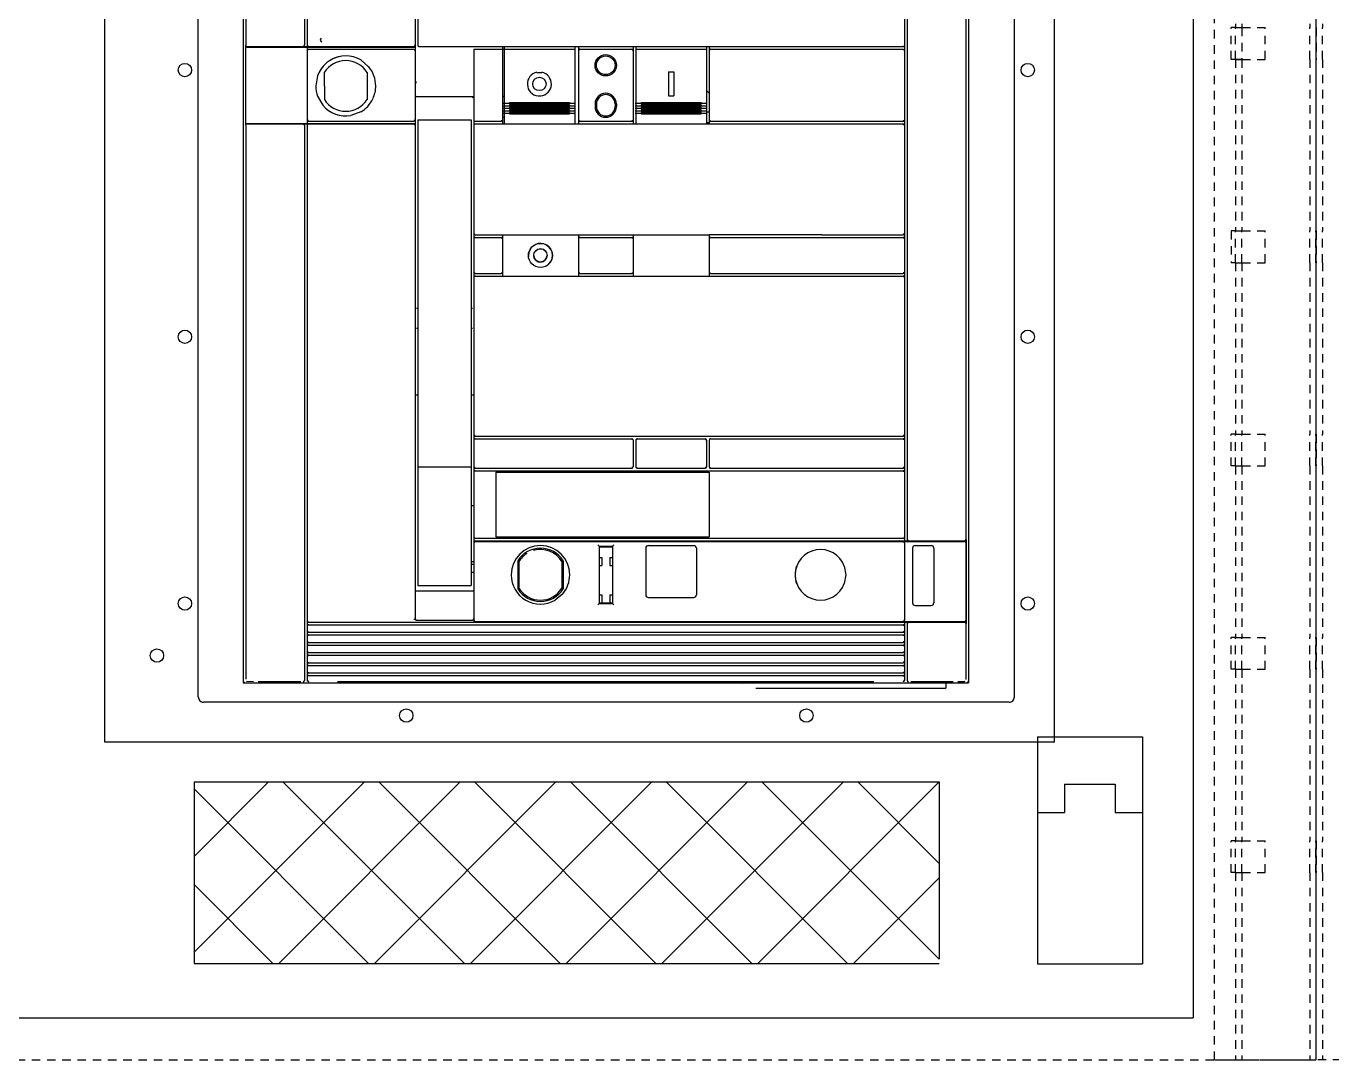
# Model space of a CAD drawing. Header units: inches. Extents: x 6 to 369, y -225 to 2.
# Drawn here: x 186.74 to 206.02, y -102 to -86.74 of the extents above; entities that cross this region are included whole.
import ezdxf

# ---------------------------------------------------------------- set-up
doc = ezdxf.new("R2010")
doc.units = ezdxf.units.IN
doc.header["$MEASUREMENT"] = 0
for name, pattern in [('DOT2', [0.125, 0, -0.125]), ('HIDDEN2', [0.1875, 0.125, -0.0625]), ('PHANTOM2', [1.25, 0.625, -0.125, 0.125, -0.125, 0.125, -0.125])]:
    doc.linetypes.add(name, pattern=pattern)
for name, color, linetype in [('Cabinet', 253, 'HIDDEN2'), ('CB_E1-E2-3P', 10, 'Continuous'), ('CB_E3_W_HR_3P', 10, 'Continuous'), ('CB_E3_W_HR_3P_DOOR_CUTOUT_FLUSH&EXTENDED_NO-FLANGE', 255, 'Continuous'), ('CB_E3_W_HR_3P_DOOR_CUTOUT_FLUSH_FLANGED', 2, 'Continuous'), ('D', 3, 'Continuous')]:
    doc.layers.add(name, color=color, linetype=linetype)

# ---------------------------------------------------------------- blocks, each defined once
blk = doc.blocks.new('A$C065B1C50')
at = {"layer": 'CB_E3_W_HR_3P'}
for centre in [(3.465, 15.512), (7.402, 15.512), (11.339, 15.512), (0.768, 14.626), (1.181, 13.858), (13.622, 13.858), (1.181, 9.921), (13.622, 9.921), (1.181, 5.984), (13.622, 5.984), (1.181, 2.047), (13.622, 2.047), (0.768, 1.28), (4.449, 0.394), (10.354, 0.394)]:
    blk.add_circle(centre, 0.0984, dxfattribs=at)
at = {"layer": 'CB_E3_W_HR_3P_DOOR_CUTOUT_FLUSH&EXTENDED_NO-FLANGE'}
for p, q in [((1.378, 0.669), (1.378, 15.236)), ((13.346, 15.315), (1.457, 15.315)), ((13.425, 0.669), (13.425, 15.236)), ((13.346, 0.591), (1.457, 0.591))]:
    blk.add_line(p, q, dxfattribs=at)
for centre, start, end in [((1.457, 15.236), 89.9998, 180.0002), ((13.346, 15.236), 0, 90), ((1.457, 0.669), 179.9998, 270.0002), ((13.346, 0.669), 269.9998, 0.0002)]:
    blk.add_arc(centre, 0.0787, start, end, dxfattribs=at)
at = {"layer": 'CB_E3_W_HR_3P_DOOR_CUTOUT_FLUSH_FLANGED'}
for p, q in [((0, 0), (0, 15.906)), ((14.016, 15.906), (0, 15.906)), ((14.016, 0), (14.016, 15.906)), ((14.016, 0), (0, 0))]:
    blk.add_line(p, q, dxfattribs=at)
blk = doc.blocks.new('A$C7897306D')
at = {"layer": 'Cabinet', "linetype": 'DOT2'}
blk.add_blockref('A$C065B1C50', (0, 0), dxfattribs=at)
blk = doc.blocks.new('A$C5A7909A9')
at = {"layer": 'Cabinet', "linetype": 'HIDDEN2'}
for p, q in [((0, 0), (0, 90)), ((0.094, 17.765), (0.094, 15.234)), ((0, 15.234), (0, 14.765)), ((0.094, 14.765), (0.094, 15.234)), ((0.094, 14.765), (0.094, 12.234)), ((0, 12.234), (0, 11.765)), ((0.094, 11.765), (0.094, 12.234)), ((0.094, 11.765), (0.094, 9.234)), ((0, 9.234), (0, 8.765)), ((0.094, 8.765), (0.094, 9.234)), ((0.094, 8.765), (0.094, 6.234)), ((0, 6.234), (0, 5.765)), ((0.094, 5.765), (0.094, 6.234)), ((0.094, 5.765), (0.094, 3.234)), ((0, 3.234), (0, 2.765)), ((0.094, 2.765), (0.094, 3.234)), ((0.094, 2.765), (0.094, 0)), ((1.5, 0), (0, 0)), ((0, 0), (0, 0))]:
    blk.add_line(p, q, dxfattribs=at)
blk = doc.blocks.new('A$C11D33752')
at = {"layer": 'Cabinet', "linetype": 'HIDDEN2'}
for p, q in [((57.882, 0), (57.882, 90)), ((59.382, 90), (59.382, 0)), ((58.195, 17.765), (58.195, 15.234)), ((58.289, 17.765), (58.289, 15.234)), ((59.289, 17.765), (59.289, 15.234)), ((58.132, 14.765), (58.132, 15.234)), ((58.195, 15.234), (58.132, 15.234)), ((58.195, 15.234), (58.289, 15.234)), ((58.195, 14.765), (58.195, 15.234)), ((58.195, 15.234), (58.289, 15.234)), ((58.289, 15.234), (58.632, 15.234)), ((58.289, 15.234), (58.289, 14.765)), ((58.632, 14.765), (58.632, 15.234)), ((59.289, 14.765), (59.289, 15.234)), ((59.382, 15.234), (59.382, 14.765)), ((58.195, 14.765), (58.132, 14.765)), ((58.195, 14.765), (58.289, 14.765)), ((58.289, 14.765), (58.195, 14.765)), ((58.195, 14.765), (58.195, 12.234)), ((58.289, 14.765), (58.632, 14.765)), ((58.289, 14.765), (58.289, 12.234)), ((59.289, 14.765), (59.289, 12.234)), ((58.132, 12.234), (58.132, 11.765)), ((58.195, 12.234), (58.132, 12.234)), ((58.195, 12.234), (58.289, 12.234)), ((58.195, 11.765), (58.195, 12.234)), ((58.289, 12.234), (58.632, 12.234)), ((58.289, 11.765), (58.289, 12.234)), ((58.632, 11.765), (58.632, 12.234)), ((59.289, 11.765), (59.289, 12.234)), ((59.382, 11.765), (59.382, 12.234)), ((58.195, 11.765), (58.132, 11.765)), ((58.195, 11.765), (58.289, 11.765)), ((58.195, 11.765), (58.195, 9.234)), ((58.289, 11.765), (58.632, 11.765)), ((58.289, 11.765), (58.289, 9.234)), ((59.289, 11.765), (59.289, 9.234)), ((58.132, 8.765), (58.132, 9.234)), ((58.195, 9.234), (58.132, 9.234)), ((58.195, 9.234), (58.289, 9.234)), ((58.195, 8.765), (58.195, 9.234)), ((58.289, 9.234), (58.632, 9.234)), ((58.289, 8.765), (58.289, 9.234)), ((58.632, 8.765), (58.632, 9.234)), ((59.289, 8.765), (59.289, 9.234)), ((59.382, 8.765), (59.382, 9.234)), ((58.195, 8.765), (58.132, 8.765)), ((58.195, 8.765), (58.289, 8.765)), ((58.195, 8.765), (58.195, 6.234)), ((58.289, 8.765), (58.632, 8.765)), ((58.289, 8.765), (58.289, 6.234)), ((59.289, 8.765), (59.289, 6.234)), ((58.132, 5.765), (58.132, 6.234)), ((58.195, 6.234), (58.132, 6.234)), ((58.195, 6.234), (58.289, 6.234)), ((58.195, 5.765), (58.195, 6.234)), ((58.289, 6.234), (58.632, 6.234)), ((58.289, 5.765), (58.289, 6.234)), ((58.632, 5.765), (58.632, 6.234)), ((59.289, 5.765), (59.289, 6.234)), ((59.382, 5.765), (59.382, 6.234)), ((58.195, 5.765), (58.132, 5.765)), ((58.195, 5.765), (58.289, 5.765)), ((58.195, 5.765), (58.195, 3.234)), ((58.289, 5.765), (58.632, 5.765)), ((58.289, 5.765), (58.289, 3.234)), ((59.289, 5.765), (59.289, 3.234)), ((58.132, 2.765), (58.132, 3.234)), ((58.195, 3.234), (58.132, 3.234)), ((58.195, 2.765), (58.195, 3.234)), ((58.195, 3.234), (58.289, 3.234)), ((58.289, 3.234), (58.632, 3.234)), ((58.289, 2.765), (58.289, 3.234)), ((58.632, 2.765), (58.632, 3.234)), ((59.289, 2.765), (59.289, 3.234)), ((59.382, 2.765), (59.382, 3.234)), ((58.195, 2.765), (58.132, 2.765)), ((58.195, 2.765), (58.289, 2.765)), ((58.195, 2.765), (58.195, 0)), ((58.289, 2.765), (58.632, 2.765)), ((58.289, 2.765), (58.289, 0)), ((59.289, 2.765), (59.289, 0)), ((1.5, 0), (59.382, 0)), ((57.882, 0), (59.382, 0))]:
    blk.add_line(p, q, dxfattribs=at)

msp = doc.modelspace()

# ---------------------------------------------------------------- hatches: boundary and pattern name
at = {"layer": 'D'}
h = msp.add_hatch(dxfattribs=at)
h.set_pattern_fill('ANSI37', scale=8, style=0)
h.set_pattern_definition([(45, (167.8017, -127.4891), (-0.707107, 0.707107), []), (135, (167.8017, -127.4891), (-0.707107, -0.707107), [])])
h.paths.add_polyline_path([(200.22303, -100.5741), (200.22303, -97.89622), (189.22303, -97.89622), (189.22303, -100.5741)])

# ---------------------------------------------------------------- linework, layer by layer
at = {"layer": 'CB_E1-E2-3P', "color": 7}
for p, q in [((189.94682, -82.2609), (189.94682, -96.43413)), ((189.94683, -82.29239), (189.94683, -96.40264)), ((200.65549, -82.2609), (200.65549, -96.43413)), ((200.65549, -82.29239), (200.65549, -96.40264)), ((189.9862, -85.51764), (189.9862, -87.02469)), ((200.61612, -85.51764), (200.61612, -94.31304)), ((190.85234, -86.189), (190.85234, -87.02469)), ((199.74997, -86.189), (199.74997, -94.31799)), ((190.89171, -86.4735), (190.89171, -87.02468)), ((192.4862, -86.4735), (192.4862, -87.02468)), ((192.52557, -86.4735), (192.52557, -87.01288)), ((199.7106, -86.4735), (199.7106, -87.01288)), ((189.98165, -87.02469), (189.98397, -87.02469)), ((189.98165, -87.02469), (189.98165, -88.20579)), ((189.98226, -87.07193), (189.98226, -88.15854)), ((190.00134, -87.04437), (190.00365, -87.04437)), ((190.00194, -87.05224), (190.10037, -87.05224)), ((190.00365, -87.04437), (190.10206, -87.04437)), ((190.09188, -87.04437), (190.09188, -87.05224)), ((190.09489, -87.04437), (190.09489, -87.05224)), ((190.10037, -87.05224), (190.89564, -87.05224)), ((190.10206, -87.04437), (190.83265, -87.04437)), ((190.84249, -87.03861), (190.83265, -87.04437)), ((190.83265, -87.04437), (190.89171, -87.04437)), ((190.84751, -87.02469), (190.84249, -87.03861)), ((190.89171, -87.02468), (190.89171, -87.04437)), ((190.89171, -87.04437), (190.89171, -87.05224)), ((190.89171, -87.04437), (190.91139, -87.04437)), ((190.89564, -87.05224), (190.89564, -87.10342)), ((190.89564, -87.05224), (192.4862, -87.05224)), ((190.89564, -87.10342), (190.89564, -88.12705)), ((190.89777, -87.02468), (190.90131, -87.0386)), ((190.90525, -87.0895), (190.90047, -87.10342)), ((190.90131, -87.0386), (190.91139, -87.04437)), ((190.91533, -87.08374), (190.90525, -87.0895)), ((190.91139, -87.04437), (192.46651, -87.04437)), ((190.91533, -87.08374), (192.46651, -87.08374)), ((191.1078, -86.9742), (191.10778, -86.97424)), ((192.4762, -87.0386), (192.46651, -87.04437)), ((192.46651, -87.04437), (192.4862, -87.04437)), ((192.46651, -87.08374), (192.4762, -87.0895)), ((192.48137, -87.02468), (192.4762, -87.0386)), ((192.4762, -87.0895), (192.47895, -87.10342)), ((192.4862, -87.02468), (192.4862, -87.08374)), ((192.4862, -87.05224), (192.4862, -87.10342)), ((192.4862, -87.08374), (192.4862, -87.10342)), ((192.4862, -87.10342), (192.4862, -88.12705)), ((192.52557, -87.01288), (192.52557, -87.02469)), ((192.52557, -87.02469), (192.53118, -87.03097)), ((192.53118, -87.03097), (192.53541, -87.03453)), ((192.54525, -87.04437), (199.69092, -87.04437)), ((193.35234, -87.09161), (193.35234, -88.12705)), ((193.36021, -87.08374), (193.36214, -87.08374)), ((193.36214, -87.08374), (193.75568, -87.08374)), ((193.75568, -87.08374), (193.76769, -87.08374)), ((193.77557, -87.04437), (193.77557, -87.09161)), ((193.77557, -87.08374), (193.79919, -87.08374)), ((193.77557, -87.09161), (193.77557, -88.12705)), ((193.79919, -87.04437), (193.79919, -87.08374)), ((193.79919, -87.08374), (194.84249, -87.08374)), ((193.79919, -87.08374), (193.79919, -87.14128)), ((194.84249, -87.04437), (194.84249, -87.08374)), ((194.84249, -87.08374), (194.84249, -87.14128)), ((194.89761, -87.04437), (194.89761, -87.10342)), ((194.89761, -87.10342), (194.89761, -88.12705)), ((194.90743, -87.0895), (194.90244, -87.10342)), ((194.9173, -87.08374), (194.90743, -87.0895)), ((194.9173, -87.08374), (195.68501, -87.08374)), ((195.68501, -87.08374), (195.69488, -87.0895)), ((195.69488, -87.0895), (195.69799, -87.10342)), ((195.7047, -87.04437), (195.7047, -87.10342)), ((195.7047, -87.10342), (195.7047, -88.12705)), ((195.74407, -87.04437), (195.74407, -87.08374)), ((195.74407, -87.08374), (196.78738, -87.08374)), ((195.74407, -87.08374), (195.74407, -87.14128)), ((196.78738, -87.04437), (196.78738, -87.08374)), ((196.78738, -87.08374), (196.78738, -87.14128)), ((196.82675, -87.04437), (196.82675, -87.10342)), ((196.82675, -87.10342), (196.82675, -88.12705)), ((196.83667, -87.0895), (196.83157, -87.10342)), ((196.84643, -87.08374), (196.83667, -87.0895)), ((196.84643, -87.08374), (199.69092, -87.08374)), ((199.69092, -87.04437), (199.6914, -87.04437)), ((199.69092, -87.08374), (199.701, -87.0895)), ((199.69092, -87.08374), (199.69116, -87.08374)), ((199.701, -87.0895), (199.70454, -87.10342)), ((199.7106, -87.02232), (199.70508, -87.03091)), ((199.7106, -87.01288), (199.7106, -87.02469)), ((199.7106, -87.02469), (199.7106, -87.10342)), ((199.7106, -87.10342), (199.7106, -88.12705)), ((191.68403, -87.2415), (191.80095, -87.34113)), ((192.4862, -87.30814), (192.4862, -87.5693)), ((193.79919, -87.14128), (193.79919, -88.06013)), ((194.84249, -87.14128), (194.84249, -88.06013)), ((195.74407, -87.14128), (195.74407, -88.06013)), ((196.78738, -87.14128), (196.78738, -88.06013)), ((191.0474, -87.47397), (191.01966, -87.62508)), ((191.14564, -87.42648), (191.14761, -87.82679)), ((191.7795, -87.42648), (191.77753, -87.82679)), ((194.28406, -87.42225), (194.28477, -87.42556)), ((194.28477, -87.42556), (194.35691, -87.42556)), ((194.35762, -87.42225), (194.35691, -87.42556)), ((196.22635, -87.41839), (196.30509, -87.41839)), ((196.22635, -87.41839), (196.22635, -87.77272)), ((196.30509, -87.41839), (196.30509, -87.77272)), ((192.50622, -87.56929), (192.4862, -87.5693)), ((196.78738, -87.69398), (196.82675, -87.73216)), ((191.04637, -87.77656), (191.12414, -87.90906)), ((192.50588, -87.78059), (193.35234, -87.78059)), ((193.79919, -87.77272), (193.77557, -87.79563)), ((193.78934, -87.87791), (194.85234, -87.87791)), ((193.87793, -87.86714), (194.76375, -87.86714)), ((193.87793, -87.86714), (193.87793, -87.88806)), ((193.87793, -87.88806), (194.76375, -87.88806)), ((194.30117, -87.76881), (194.30085, -87.77159)), ((194.30117, -87.76881), (194.34052, -87.76881)), ((194.34052, -87.76881), (194.34083, -87.77159)), ((194.76375, -87.86714), (194.76375, -87.88806)), ((195.14368, -87.89083), (195.14368, -87.9302)), ((195.16336, -87.89083), (195.16336, -87.9302)), ((195.43895, -87.89083), (195.43895, -87.9302)), ((195.45864, -87.89083), (195.45864, -87.9302)), ((195.73423, -87.87791), (196.79722, -87.87791)), ((195.82281, -87.86714), (196.70864, -87.86714)), ((195.82281, -87.86714), (195.82281, -87.88807)), ((195.82281, -87.88807), (196.70864, -87.88807)), ((196.22635, -87.77272), (196.30509, -87.77272)), ((196.70864, -87.86714), (196.70864, -87.88807)), ((191.68372, -88.00817), (191.53948, -88.06126)), ((193.77557, -88.08768), (193.79919, -88.08768)), ((193.78934, -87.91603), (194.85234, -87.91603)), ((193.78934, -87.95361), (194.85234, -87.95361)), ((193.78934, -87.9906), (194.85234, -87.9906)), ((193.78934, -88.02694), (194.85234, -88.02694)), ((193.79919, -88.06013), (193.79919, -88.11395)), ((193.87793, -87.90506), (194.76375, -87.90506)), ((193.87793, -87.90506), (193.87793, -87.92624)), ((193.87793, -87.92624), (194.76375, -87.92624)), ((193.87793, -87.94248), (194.76375, -87.94248)), ((193.87793, -87.94248), (193.87793, -87.96294)), ((193.87793, -87.96294), (194.76375, -87.96294)), ((193.87793, -87.97932), (194.76375, -87.97932)), ((193.87793, -87.97932), (193.87793, -87.99954)), ((193.87793, -87.99954), (194.76375, -87.99954)), ((193.87793, -88.01552), (194.76375, -88.01552)), ((193.87793, -88.01552), (193.87793, -88.03616)), ((193.87793, -88.03616), (194.76375, -88.03616)), ((194.76375, -87.90506), (194.76375, -87.92624)), ((194.76375, -87.94248), (194.76375, -87.96294)), ((194.76375, -87.97932), (194.76375, -87.99954)), ((194.76375, -88.01552), (194.76375, -88.03616)), ((194.84249, -88.06013), (194.84249, -88.11395)), ((195.73423, -87.91603), (196.79722, -87.91603)), ((195.73423, -87.95361), (196.79722, -87.95361)), ((195.73423, -87.9906), (196.79722, -87.9906)), ((195.73423, -88.02694), (196.79722, -88.02694)), ((195.74407, -88.06013), (195.74407, -88.11395)), ((195.82281, -87.90507), (196.70864, -87.90507)), ((195.82281, -87.90507), (195.82281, -87.92624)), ((195.82281, -87.92624), (196.70864, -87.92624)), ((195.82281, -87.94248), (196.70864, -87.94248)), ((195.82281, -87.94248), (195.82281, -87.96294)), ((195.82281, -87.96294), (196.70864, -87.96294)), ((195.82281, -87.97932), (196.70864, -87.97932)), ((195.82281, -87.97932), (195.82281, -87.99954)), ((195.82281, -87.99954), (196.70864, -87.99954)), ((195.82281, -88.01552), (196.70864, -88.01552)), ((195.82281, -88.01552), (195.82281, -88.03616)), ((195.82281, -88.03616), (196.70864, -88.03616)), ((196.70864, -87.90507), (196.70864, -87.92624)), ((196.70864, -87.94248), (196.70864, -87.96294)), ((196.70864, -87.97932), (196.70864, -87.99954)), ((196.70864, -88.01552), (196.70864, -88.03616)), ((196.78738, -88.00894), (196.82675, -88.00894)), ((196.78738, -88.06013), (196.78738, -88.11395)), ((189.98165, -88.20579), (189.98397, -88.20579)), ((189.9862, -88.21004), (189.9862, -96.38109)), ((190.00134, -88.18611), (190.00365, -88.18611)), ((190.00194, -88.17823), (190.10037, -88.17823)), ((190.00365, -88.18611), (190.10206, -88.18611)), ((190.09188, -88.17823), (190.09188, -88.18611)), ((190.09489, -88.17823), (190.09489, -88.18611)), ((190.10037, -88.17823), (190.89564, -88.17823)), ((190.10206, -88.18611), (190.83265, -88.18611)), ((190.83265, -88.18611), (190.84249, -88.19187)), ((190.83265, -88.18611), (190.91139, -88.18611)), ((190.84249, -88.19187), (190.84556, -88.20579)), ((190.85234, -88.20579), (190.85234, -96.38526)), ((190.89171, -88.17823), (190.89171, -88.18611)), ((190.89171, -88.20579), (190.89171, -95.51878)), ((190.89564, -88.12705), (190.89564, -88.17823)), ((190.89564, -88.17823), (192.4862, -88.17823)), ((190.90131, -88.19187), (190.89653, -88.20579)), ((190.91139, -88.18611), (190.90131, -88.19187)), ((190.90171, -88.12705), (190.90525, -88.14097)), ((190.90525, -88.14097), (190.91533, -88.14673)), ((190.91139, -88.18611), (192.46651, -88.18611)), ((190.91533, -88.14673), (192.46651, -88.14673)), ((192.4762, -88.14097), (192.46651, -88.14673)), ((192.46651, -88.18611), (192.4762, -88.19187)), ((192.48137, -88.12705), (192.4762, -88.14097)), ((192.4762, -88.19187), (192.47895, -88.20579)), ((192.4862, -88.12705), (192.4862, -88.17823)), ((192.4862, -88.17823), (192.4862, -88.20579)), ((192.4862, -88.20579), (192.4862, -95.48925)), ((192.52557, -88.127), (193.31297, -88.127)), ((192.52557, -88.127), (192.52557, -88.16637)), ((192.52557, -88.16637), (192.52557, -93.24511)), ((193.31297, -88.127), (193.31297, -88.16637)), ((193.31297, -88.16637), (193.31297, -93.24511)), ((193.35234, -88.12705), (193.35234, -88.13689)), ((193.35234, -88.13689), (193.35234, -88.20579)), ((193.358, -88.19602), (193.35234, -88.20579)), ((193.35234, -88.20579), (193.35234, -89.80027)), ((193.37174, -88.19095), (193.358, -88.19602)), ((193.36218, -88.14673), (193.75588, -88.14673)), ((193.37181, -88.18611), (193.37202, -88.18611)), ((193.37202, -88.18611), (199.69092, -88.18611)), ((193.76971, -88.13695), (193.75566, -88.14189)), ((193.77557, -88.12705), (193.76971, -88.13695)), ((193.77557, -88.12705), (193.77557, -88.18611)), ((193.79919, -88.11395), (193.79919, -88.18611)), ((194.84249, -88.11395), (194.84249, -88.18611)), ((194.89761, -88.12705), (194.90336, -88.13687)), ((194.89761, -88.12705), (194.89761, -88.18611)), ((194.90336, -88.13687), (194.91723, -88.13998)), ((194.9173, -88.14673), (195.68501, -88.14673)), ((195.69895, -88.13687), (195.68507, -88.14189)), ((195.7047, -88.12705), (195.69895, -88.13687)), ((195.7047, -88.12705), (195.7047, -88.18611)), ((195.74407, -88.11395), (195.74407, -88.18611)), ((196.78738, -88.11395), (196.78738, -88.18611)), ((196.78738, -88.16642), (196.82675, -88.16642)), ((196.82675, -88.12705), (196.8326, -88.13695)), ((196.82675, -88.12705), (196.82675, -88.18611)), ((196.8326, -88.13695), (196.84669, -88.13998)), ((196.84643, -88.14673), (199.69092, -88.14673)), ((199.69092, -88.14673), (199.6914, -88.14673)), ((199.69092, -88.18611), (199.6914, -88.18611)), ((199.69155, -88.19095), (199.70508, -88.19611)), ((199.70508, -88.13673), (199.69165, -88.13998)), ((199.7106, -88.12705), (199.70508, -88.13673)), ((199.70508, -88.19611), (199.7106, -88.20579)), ((199.7106, -88.12705), (199.7106, -88.20579)), ((199.7106, -88.20579), (199.7106, -89.80027)), ((193.35234, -89.80027), (193.35234, -89.87901)), ((193.35234, -89.80027), (193.358, -89.81005)), ((193.358, -89.81005), (193.3717, -89.81321)), ((193.37192, -89.81996), (193.37202, -89.81996)), ((193.37202, -89.81996), (193.77557, -89.82008)), ((193.77557, -89.82008), (193.77557, -89.87901)), ((193.77557, -89.82017), (194.80633, -89.82017)), ((194.23781, -89.81996), (195.7047, -89.82008)), ((194.89761, -89.82002), (194.89761, -89.87901)), ((195.7047, -89.82008), (195.7047, -89.87901)), ((195.7047, -89.82017), (196.82675, -89.82017)), ((198.49058, -89.81996), (196.82675, -89.82004)), ((196.82675, -89.82004), (196.82675, -89.87901)), ((198.49058, -89.81996), (199.69092, -89.81996)), ((199.69092, -89.81996), (199.6914, -89.81996)), ((199.70508, -89.80996), (199.69165, -89.81321)), ((199.7106, -89.80027), (199.70508, -89.80996)), ((199.7106, -89.80027), (199.7106, -89.87901)), ((193.358, -89.86924), (193.35234, -89.87901)), ((193.35234, -89.87901), (193.35234, -90.37114)), ((193.37174, -89.86417), (193.358, -89.86924)), ((193.37181, -89.85933), (193.37202, -89.85933)), ((193.37202, -89.85933), (193.75588, -89.85933)), ((193.38818, -89.85933), (193.40726, -89.85933)), ((193.75562, -89.86608), (193.76971, -89.86911)), ((193.76971, -89.86911), (193.77557, -89.87901)), ((193.77557, -89.87901), (193.77557, -90.37114)), ((194.45968, -90.0068), (194.45975, -90.0068)), ((194.90336, -89.86919), (194.89761, -89.87901)), ((194.89761, -89.87901), (194.89761, -90.37114)), ((194.91724, -89.86417), (194.90336, -89.86919)), ((194.9173, -89.85933), (195.68501, -89.85933)), ((195.68508, -89.86608), (195.69895, -89.86919)), ((195.69895, -89.86919), (195.7047, -89.87901)), ((195.7047, -89.87901), (195.7047, -90.37114)), ((196.8326, -89.86911), (196.82675, -89.87901)), ((196.82675, -89.87901), (196.82675, -90.37114)), ((196.84665, -89.86417), (196.8326, -89.86911)), ((196.84643, -89.85933), (199.69092, -89.85933)), ((199.69092, -89.85933), (199.6914, -89.85933)), ((199.69155, -89.86417), (199.70508, -89.86933)), ((199.70508, -89.86933), (199.7106, -89.87901)), ((199.7106, -89.87901), (199.7106, -90.37114)), ((193.35234, -90.37114), (193.35234, -90.44988)), ((193.35234, -90.37114), (193.358, -90.38091)), ((193.358, -90.38091), (193.3717, -90.38407)), ((193.37192, -90.39083), (193.37202, -90.39083)), ((193.37202, -90.39083), (193.75588, -90.39083)), ((193.76971, -90.38104), (193.75566, -90.38598)), ((193.77557, -90.37114), (193.76971, -90.38104)), ((193.77557, -90.37114), (193.77557, -90.43028)), ((194.89761, -90.37114), (194.90336, -90.38097)), ((194.89761, -90.37114), (194.89761, -90.4303)), ((194.90336, -90.38097), (194.91723, -90.38407)), ((194.9173, -90.39083), (195.68501, -90.39083)), ((195.69895, -90.38097), (195.68507, -90.38598)), ((195.7047, -90.37114), (195.69895, -90.38097)), ((195.7047, -90.37114), (195.7047, -90.43028)), ((196.82675, -90.37114), (196.8326, -90.38104)), ((196.82675, -90.37114), (196.82675, -90.4303)), ((196.8326, -90.38104), (196.84669, -90.38407)), ((196.84643, -90.39083), (199.69092, -90.39083)), ((199.69092, -90.39083), (199.6914, -90.39083)), ((199.70508, -90.38082), (199.69165, -90.38407)), ((199.7106, -90.37114), (199.70508, -90.38082)), ((199.7106, -90.37114), (199.7106, -90.44988)), ((193.358, -90.44011), (193.35234, -90.44988)), ((193.35234, -90.44988), (193.35234, -92.77272)), ((193.37174, -90.43504), (193.358, -90.44011)), ((193.37181, -90.4302), (193.37202, -90.4302)), ((193.37202, -90.4302), (193.77557, -90.4302)), ((193.77557, -90.4304), (194.89761, -90.4304)), ((194.89761, -90.4302), (195.7047, -90.4302)), ((195.7047, -90.4304), (196.82675, -90.4304)), ((196.82675, -90.4302), (199.69092, -90.4302)), ((198.12183, -90.4302), (198.4906, -90.4302)), ((199.69092, -90.4302), (199.6914, -90.4302)), ((199.69155, -90.43504), (199.70508, -90.4402)), ((199.70508, -90.4402), (199.7106, -90.44988)), ((199.7106, -90.44988), (199.7106, -92.77272)), ((192.50588, -90.90264), (192.52557, -90.90264)), ((193.31297, -90.90264), (193.33265, -90.90264)), ((192.50588, -91.19791), (192.52557, -91.19791)), ((193.31297, -91.19791), (193.33265, -91.19791)), ((192.4862, -92.18216), (192.50588, -92.18216)), ((192.50588, -92.18216), (192.52557, -92.18216)), ((193.31297, -92.18216), (193.33265, -92.18216)), ((193.33265, -92.18216), (193.35234, -92.18216)), ((193.35234, -92.77272), (193.35234, -92.85146)), ((193.35234, -92.77272), (193.358, -92.78249)), ((193.358, -92.84168), (193.35234, -92.85146)), ((193.35234, -92.85146), (193.35234, -93.24516)), ((193.358, -92.78249), (193.3717, -92.78565)), ((193.37174, -92.83661), (193.358, -92.84168)), ((193.37181, -92.83177), (193.37202, -92.83177)), ((193.37192, -92.7924), (193.37202, -92.7924)), ((193.37202, -92.7924), (199.69092, -92.7924)), ((193.37202, -92.83177), (195.68501, -92.83177)), ((195.68507, -92.83661), (195.69895, -92.84163)), ((195.69895, -92.84163), (195.7047, -92.85146)), ((195.7047, -92.85146), (195.7047, -93.24516)), ((195.74407, -92.85146), (195.74407, -93.24516)), ((195.76381, -92.8414), (195.75391, -92.84161)), ((195.75391, -92.84161), (195.75558, -92.84322)), ((195.76381, -92.8414), (195.75558, -92.84322)), ((195.76375, -92.83177), (196.76769, -92.83177)), ((196.76785, -92.8414), (196.77611, -92.84324)), ((196.76785, -92.8414), (196.77753, -92.84161)), ((196.77611, -92.84324), (196.77791, -92.85146)), ((196.77753, -92.84161), (196.77791, -92.85146)), ((196.78738, -92.85146), (196.78738, -93.24516)), ((196.8326, -92.84155), (196.82675, -92.85146)), ((196.82675, -92.85146), (196.82675, -93.24516)), ((196.84665, -92.83661), (196.8326, -92.84155)), ((196.84643, -92.83177), (199.69092, -92.83177)), ((199.69092, -92.7924), (199.6914, -92.7924)), ((199.69092, -92.83177), (199.6914, -92.83177)), ((199.69155, -92.83661), (199.70508, -92.84177)), ((199.70508, -92.7824), (199.69165, -92.78565)), ((199.7106, -92.77272), (199.70508, -92.7824)), ((199.70508, -92.84177), (199.7106, -92.85146)), ((199.7106, -92.77272), (199.7106, -92.85146)), ((199.7106, -92.85146), (199.7106, -93.24516)), ((192.52557, -93.24511), (193.31297, -93.24511)), ((192.52557, -93.24511), (192.52557, -94.33067)), ((193.31297, -93.24511), (193.31297, -94.33067)), ((193.35234, -93.24516), (193.35234, -93.3239)), ((193.35234, -93.24516), (193.358, -93.25493)), ((193.358, -93.25493), (193.3717, -93.25809)), ((193.37192, -93.26484), (193.37202, -93.26484)), ((193.37202, -93.26484), (195.68501, -93.26484)), ((195.69895, -93.25498), (195.68508, -93.25809)), ((195.7047, -93.24516), (195.69895, -93.25498)), ((195.75558, -93.25339), (195.75391, -93.255)), ((195.75391, -93.255), (195.76381, -93.25521)), ((195.75558, -93.25339), (195.76381, -93.25521)), ((195.76375, -93.26484), (196.76769, -93.26484)), ((196.77611, -93.25338), (196.76785, -93.25521)), ((196.77753, -93.255), (196.76785, -93.25521)), ((196.77791, -93.24516), (196.77611, -93.25338)), ((196.77791, -93.24516), (196.77753, -93.255)), ((196.82675, -93.24516), (196.8326, -93.25506)), ((196.8326, -93.25506), (196.84669, -93.25809)), ((196.84643, -93.26484), (199.69092, -93.26484)), ((199.69092, -93.26484), (199.6914, -93.26484)), ((199.70508, -93.25484), (199.69165, -93.25809)), ((199.7106, -93.24516), (199.70508, -93.25484)), ((199.7106, -93.24516), (199.7106, -93.3239)), ((193.358, -93.31413), (193.35234, -93.3239)), ((193.35234, -93.3239), (193.35234, -94.27862)), ((193.37174, -93.30905), (193.358, -93.31413)), ((193.37181, -93.30421), (193.37202, -93.30421)), ((193.37202, -93.30421), (193.6775, -93.30421)), ((193.67714, -93.3239), (193.67714, -94.27862)), ((193.67714, -93.3239), (196.82675, -93.3239)), ((193.6775, -93.30421), (196.82641, -93.30421)), ((196.82641, -93.30421), (199.69092, -93.30421)), ((196.82675, -93.3239), (196.82675, -94.27862)), ((199.69092, -93.30421), (199.6914, -93.30421)), ((199.69155, -93.30905), (199.70508, -93.31421)), ((199.70508, -93.31421), (199.7106, -93.3239)), ((199.7106, -93.3239), (199.7106, -94.28059)), ((193.31297, -93.81598), (193.35234, -93.81598)), ((192.52557, -94.33067), (192.52557, -94.99584)), ((193.31297, -94.33067), (193.31297, -94.99584)), ((193.35234, -94.27862), (193.35234, -94.33768)), ((193.35234, -94.27862), (193.35882, -94.29322)), ((193.35234, -94.33768), (193.35234, -94.34949)), ((193.35234, -94.33768), (193.3716, -94.33768)), ((193.35234, -94.34949), (193.35234, -94.3672)), ((193.35234, -94.3672), (193.35234, -95.48925)), ((193.36207, -94.35328), (193.35716, -94.3672)), ((193.37202, -94.34752), (193.36207, -94.35328)), ((193.3716, -94.33768), (199.69188, -94.33768)), ((193.37191, -94.29831), (193.67746, -94.29831)), ((193.37202, -94.34752), (199.69092, -94.34752)), ((193.67714, -94.27862), (196.82675, -94.27862)), ((193.67746, -94.29831), (196.82645, -94.29831)), ((193.80509, -94.33768), (193.80509, -94.34752)), ((194.23816, -94.33768), (194.23816, -94.34752)), ((195.20273, -94.41642), (195.20273, -95.26287)), ((195.20273, -94.41642), (195.39958, -94.41642)), ((195.20273, -94.42626), (195.39958, -94.42626)), ((195.39958, -94.41642), (195.39958, -95.26287)), ((195.89171, -94.44594), (195.89171, -95.13492)), ((195.93108, -94.40657), (196.60037, -94.40657)), ((196.63974, -94.44594), (196.63974, -95.13492)), ((196.82645, -94.29831), (199.69102, -94.29831)), ((197.26966, -94.33768), (197.26966, -94.34752)), ((197.72242, -94.33768), (197.72242, -94.34752)), ((199.69092, -94.34752), (199.701, -94.35328)), ((199.69092, -94.34752), (200.49794, -94.34752)), ((199.69102, -94.29831), (199.69289, -94.29831)), ((199.69188, -94.33768), (199.7106, -94.33768)), ((199.701, -94.35328), (199.70454, -94.3672)), ((199.7106, -94.28059), (199.7106, -94.33768)), ((199.7106, -94.33768), (199.76966, -94.33768)), ((199.7106, -94.3672), (199.7106, -95.50894)), ((199.75675, -94.31799), (199.75982, -94.33191)), ((199.75982, -94.33191), (199.76966, -94.33768)), ((199.76966, -94.33768), (200.50026, -94.33768)), ((199.82872, -94.44594), (199.82872, -95.25303)), ((199.86809, -94.40657), (200.10431, -94.40657)), ((200.14368, -94.44594), (200.14368, -95.25303)), ((200.49794, -94.34752), (200.59637, -94.34752)), ((200.49801, -94.33768), (200.49801, -94.34752)), ((200.50026, -94.33768), (200.59866, -94.33768)), ((200.50253, -94.33768), (200.50253, -94.34752)), ((200.59866, -94.33768), (200.60097, -94.33768)), ((200.61605, -94.3672), (200.61605, -95.50894)), ((200.61834, -94.31799), (200.62066, -94.31799)), ((200.62066, -94.31799), (200.62066, -95.55815)), ((194.00194, -94.63226), (194.00194, -95.04704)), ((194.01966, -94.64104), (194.01966, -95.03825)), ((194.10561, -94.52468), (194.13488, -94.52468)), ((194.23816, -94.46382), (194.23816, -94.47881)), ((194.65352, -94.64104), (194.65352, -95.03825)), ((194.67123, -94.63225), (194.67123, -95.04705)), ((195.20273, -94.58374), (195.2421, -94.58374)), ((195.2421, -94.58374), (195.2421, -94.70185)), ((195.36021, -94.58374), (195.36021, -94.70185)), ((195.36021, -94.58374), (195.39958, -94.58374)), ((193.31297, -94.64275), (193.35234, -94.64275)), ((193.31297, -94.68212), (193.35234, -94.68212)), ((193.31297, -94.80023), (193.35234, -94.80023)), ((195.20273, -94.70185), (195.2421, -94.70185)), ((195.36021, -94.70185), (195.39958, -94.70185)), ((198.82142, -94.71186), (198.84446, -94.83983)), ((192.52557, -94.99584), (193.31297, -94.99584)), ((198.84446, -94.83983), (198.82125, -94.96729)), ((192.4862, -95.07586), (192.50588, -95.07586)), ((192.50588, -95.07586), (193.33265, -95.07586)), ((193.33265, -95.07586), (193.35234, -95.07586)), ((194.66787, -95.11859), (194.55312, -95.21472)), ((195.20273, -95.13492), (195.2421, -95.13492)), ((195.2421, -95.13492), (195.2421, -95.25303)), ((195.36021, -95.13492), (195.36021, -95.25303)), ((195.36021, -95.13492), (195.39958, -95.13492)), ((195.93108, -95.17429), (196.60037, -95.17429)), ((195.20273, -95.26287), (195.18302, -95.28256)), ((195.20273, -95.25303), (195.39958, -95.25303)), ((195.20273, -95.26287), (195.39958, -95.26287)), ((195.39958, -95.26287), (195.41929, -95.28256)), ((199.86809, -95.2924), (200.10431, -95.2924)), ((190.89171, -95.51878), (190.89171, -95.59752)), ((190.89723, -95.58784), (190.89171, -95.59752)), ((190.89171, -95.59752), (190.89171, -95.66838)), ((190.89653, -95.51878), (190.90131, -95.5327)), ((190.91067, -95.58459), (190.89723, -95.58784)), ((190.90131, -95.5327), (190.91139, -95.53846)), ((190.91091, -95.53846), (190.91139, -95.53846)), ((190.91091, -95.57783), (190.91139, -95.57783)), ((190.91139, -95.53846), (193.35234, -95.53846)), ((190.91139, -95.57783), (199.69092, -95.57783)), ((192.4862, -95.48925), (192.49196, -95.49333)), ((192.49196, -95.49333), (192.49604, -95.49909)), ((192.49997, -95.50894), (193.33265, -95.50894)), ((193.35234, -95.48455), (193.34249, -95.49909)), ((193.35234, -95.48925), (193.35234, -95.51878)), ((193.35234, -95.51878), (193.35234, -95.53846)), ((193.35234, -95.53846), (199.69188, -95.53846)), ((193.35879, -95.50894), (193.36207, -95.52286)), ((193.36207, -95.52286), (193.37202, -95.52862)), ((193.37202, -95.52862), (199.69092, -95.52862)), ((193.80509, -95.52862), (193.80509, -95.53846)), ((194.23816, -95.52862), (194.23816, -95.53846)), ((197.26966, -95.52862), (197.26966, -95.53846)), ((197.72242, -95.52862), (197.72242, -95.53846)), ((199.701, -95.52286), (199.69092, -95.52862)), ((199.69092, -95.52862), (200.49794, -95.52862)), ((199.69092, -95.57783), (199.6914, -95.57783)), ((199.69155, -95.58268), (199.70508, -95.58784)), ((199.69188, -95.53846), (199.7106, -95.53846)), ((199.70578, -95.50894), (199.701, -95.52286)), ((199.70508, -95.58784), (199.7106, -95.59752)), ((199.7106, -95.53846), (199.7106, -95.59752)), ((199.7106, -95.53846), (199.76966, -95.53846)), ((199.7106, -95.59752), (199.7106, -95.66838)), ((199.74997, -95.55815), (199.74997, -96.38526)), ((199.75982, -95.54423), (199.7548, -95.55815)), ((199.76966, -95.53846), (199.75982, -95.54423)), ((199.76966, -95.53846), (200.50026, -95.53846)), ((200.49794, -95.52862), (200.59637, -95.52862)), ((200.49801, -95.52862), (200.49801, -95.53846)), ((200.50026, -95.53846), (200.59866, -95.53846)), ((200.50253, -95.52862), (200.50253, -95.53846)), ((200.59866, -95.53846), (200.60097, -95.53846)), ((200.61612, -95.55815), (200.61612, -96.38586)), ((200.61834, -95.55815), (200.62066, -95.55815)), ((190.89171, -95.66838), (190.89171, -95.74713)), ((190.89171, -95.66838), (190.89723, -95.67807)), ((190.89723, -95.73744), (190.89171, -95.74713)), ((190.89171, -95.74713), (190.89171, -95.81799)), ((190.89723, -95.67807), (190.91076, -95.68323)), ((190.91067, -95.73419), (190.89723, -95.73744)), ((190.91091, -95.68807), (190.91139, -95.68807)), ((190.91091, -95.72744), (190.91139, -95.72744)), ((190.91139, -95.68807), (199.69092, -95.68807)), ((190.91139, -95.72744), (199.69092, -95.72744)), ((199.69092, -95.68807), (199.69116, -95.68807)), ((199.69092, -95.72744), (199.6914, -95.72744)), ((199.69155, -95.73228), (199.70508, -95.73744)), ((199.70508, -95.67807), (199.69165, -95.68132)), ((199.7106, -95.66838), (199.70508, -95.67807)), ((199.70508, -95.73744), (199.7106, -95.74713)), ((199.7106, -95.66838), (199.7106, -95.74713)), ((199.7106, -95.74713), (199.7106, -95.81799)), ((190.89171, -95.81799), (190.89171, -95.89673)), ((190.89171, -95.81799), (190.89723, -95.82767)), ((190.89723, -95.88705), (190.89171, -95.89673)), ((190.89171, -95.89673), (190.89171, -95.9676)), ((190.89171, -95.9676), (190.89171, -96.04634)), ((190.89171, -95.9676), (190.89723, -95.97728)), ((190.89723, -95.82767), (190.91076, -95.83283)), ((190.91067, -95.8838), (190.89723, -95.88705)), ((190.89723, -95.97728), (190.91076, -95.98244)), ((190.91091, -95.83768), (190.91139, -95.83768)), ((190.91091, -95.87705), (190.91139, -95.87705)), ((190.91091, -95.98728), (190.91139, -95.98728)), ((190.91139, -95.83768), (199.69092, -95.83768)), ((190.91139, -95.87705), (199.69092, -95.87705)), ((190.91139, -95.98728), (199.69092, -95.98728)), ((199.69092, -95.83768), (199.69116, -95.83768)), ((199.69092, -95.87705), (199.6914, -95.87705)), ((199.69092, -95.98728), (199.69116, -95.98728)), ((199.69155, -95.88189), (199.70508, -95.88705)), ((199.70508, -95.82767), (199.69165, -95.83092)), ((199.70508, -95.97728), (199.69165, -95.98053)), ((199.7106, -95.81799), (199.70508, -95.82767)), ((199.70508, -95.88705), (199.7106, -95.89673)), ((199.7106, -95.9676), (199.70508, -95.97728)), ((199.7106, -95.81799), (199.7106, -95.89673)), ((199.7106, -95.89673), (199.7106, -95.9676)), ((199.7106, -95.9676), (199.7106, -96.04634)), ((190.89723, -96.03666), (190.89171, -96.04634)), ((190.89171, -96.04634), (190.89171, -96.1172)), ((190.89171, -96.1172), (190.89171, -96.19594)), ((190.89171, -96.1172), (190.89723, -96.12689)), ((190.91067, -96.03341), (190.89723, -96.03666)), ((190.89723, -96.12689), (190.91076, -96.13205)), ((190.91067, -96.18301), (190.89723, -96.18626)), ((190.91091, -96.02665), (190.91139, -96.02665)), ((190.91091, -96.13689), (190.91139, -96.13689)), ((190.91091, -96.17626), (190.91139, -96.17626)), ((190.91139, -96.02665), (199.69092, -96.02665)), ((190.91139, -96.13689), (199.69092, -96.13689)), ((190.91139, -96.17626), (199.69092, -96.17626)), ((199.69092, -96.02665), (199.6914, -96.02665)), ((199.69092, -96.13689), (199.69116, -96.13689)), ((199.69092, -96.17626), (199.6914, -96.17626)), ((199.69155, -96.03149), (199.70508, -96.03666)), ((199.69155, -96.1811), (199.70508, -96.18626)), ((199.70508, -96.12689), (199.69165, -96.13013)), ((199.70508, -96.03666), (199.7106, -96.04634)), ((199.7106, -96.1172), (199.70508, -96.12689)), ((199.7106, -96.04634), (199.7106, -96.1172)), ((199.7106, -96.1172), (199.7106, -96.19594)), ((190.89723, -96.18626), (190.89171, -96.19594)), ((190.89171, -96.19594), (190.89171, -96.26681)), ((190.89171, -96.26681), (190.89171, -96.34555)), ((190.89171, -96.26681), (190.89723, -96.27649)), ((190.89723, -96.33587), (190.89171, -96.34555)), ((190.89171, -96.34555), (190.89171, -96.39654)), ((190.89723, -96.27649), (190.91076, -96.28165)), ((190.91067, -96.33262), (190.89723, -96.33587)), ((190.91091, -96.2865), (190.91139, -96.2865)), ((190.91091, -96.32587), (190.91139, -96.32587)), ((190.91139, -96.2865), (199.69092, -96.2865)), ((190.91139, -96.32587), (199.69092, -96.32587)), ((199.69092, -96.2865), (199.69116, -96.2865)), ((199.69092, -96.32587), (199.6914, -96.32587)), ((199.69155, -96.33071), (199.70508, -96.33587)), ((199.70508, -96.27649), (199.69165, -96.27974)), ((199.70508, -96.18626), (199.7106, -96.19594)), ((199.7106, -96.26681), (199.70508, -96.27649)), ((199.70508, -96.33587), (199.7106, -96.34555)), ((199.7106, -96.19594), (199.7106, -96.26681)), ((199.7106, -96.26681), (199.7106, -96.34555)), ((199.7106, -96.34555), (199.7106, -96.39654)), ((189.94682, -96.43413), (190.28147, -96.43413)), ((189.97832, -96.43413), (190.28147, -96.43413)), ((190.17123, -96.41648), (190.79806, -96.41648)), ((190.28147, -96.43413), (200.32084, -96.43413)), ((190.28147, -96.43413), (200.32084, -96.43413)), ((190.83265, -96.41675), (190.83265, -96.41699)), ((190.84657, -96.40337), (190.84249, -96.40691)), ((190.85234, -96.39707), (190.84657, -96.40337)), ((190.85234, -96.38526), (190.85234, -96.39707)), ((190.85234, -96.39707), (190.85234, -96.39722)), ((190.89171, -96.39654), (190.89171, -96.39722)), ((190.89653, -96.39654), (190.90134, -96.41041)), ((190.90134, -96.41041), (190.91139, -96.41622)), ((190.91139, -96.41622), (190.91139, -96.41699)), ((197.51539, -96.51287), (200.32084, -96.51287)), ((199.70097, -96.41041), (199.69092, -96.41622)), ((199.69092, -96.41622), (199.69092, -96.41699)), ((199.70454, -96.39654), (199.70097, -96.41041)), ((199.7106, -96.39654), (199.7106, -96.39722)), ((199.74997, -96.38526), (199.74997, -96.39707)), ((199.74997, -96.39473), (199.75574, -96.40337)), ((199.74997, -96.39707), (199.74997, -96.39722)), ((199.75574, -96.40337), (199.75982, -96.40691)), ((199.76966, -96.41675), (199.76966, -96.41699)), ((199.80425, -96.41648), (200.43108, -96.41648)), ((200.32084, -96.43413), (200.65549, -96.43413)), ((200.32084, -96.43413), (200.62399, -96.43413)), ((200.32084, -96.43413), (200.32084, -96.51287))]:
    msp.add_line(p, q, dxfattribs=at)
for points in [[(189.98165, -87.02469), (189.98742, -87.03861), (190.00134, -87.04437)], [(189.98397, -87.02469), (189.98973, -87.03861), (190.00365, -87.04437)], [(192.50587, -87.5693), (192.49287, -87.5787), (192.4862, -87.60423)], [(193.33265, -87.80027), (193.35234, -87.78059)], [(190.00134, -88.18611), (189.98742, -88.19187), (189.98165, -88.20579)], [(190.00365, -88.1861), (189.98973, -88.19187), (189.98397, -88.20579)], [(194.38535, -89.95491), (194.34503, -89.94827), (194.30426, -89.95104), (194.26521, -89.96308), (194.22995, -89.98375), (194.20038, -90.01194), (194.17804, -90.04617), (194.16415, -90.08459), (194.15942, -90.12518)], [(194.51375, -90.12516), (194.50773, -90.07941), (194.49009, -90.03678), (194.46205, -90.00014), (194.42549, -89.97199)], [(194.15942, -90.12524), (194.16003, -90.13987)], [(194.23852, -90.13356), (194.2487, -90.16953), (194.27156, -90.19911), (194.30379, -90.21803), (194.34076, -90.22356), (194.37713, -90.21492), (194.40765, -90.19333), (194.42792, -90.16193), (194.43501, -90.12523)], [(194.41551, -90.06642), (194.38045, -90.03712), (194.33594, -90.02681), (194.29156, -90.03771), (194.2569, -90.06747)], [(194.42516, -90.27866), (194.46185, -90.25051), (194.49001, -90.21383), (194.50771, -90.1711), (194.51375, -90.12525)], [(200.59866, -94.33768), (200.61258, -94.33191), (200.61834, -94.31799)], [(200.60097, -94.33768), (200.61489, -94.33191), (200.62066, -94.31799)], [(192.49997, -95.50894), (192.4732, -95.49634), (192.46589, -95.48925)], [(200.61834, -95.55815), (200.61258, -95.54423), (200.59866, -95.53846)], [(200.62066, -95.55815), (200.61489, -95.54423), (200.60097, -95.53846)], [(189.94683, -96.40264), (189.95605, -96.42491), (189.97832, -96.43413)], [(189.99712, -96.41159), (190.10206, -96.41648)], [(190.83265, -96.41675), (190.84657, -96.41099)], [(190.89171, -96.39654), (190.89451, -96.40667)], [(191.34321, -96.41589), (199.25911, -96.41589)], [(199.70698, -96.40791), (199.7106, -96.39654)], [(199.74997, -96.39707), (199.75087, -96.40294)], [(199.75574, -96.41099), (199.76966, -96.41675)], [(200.50026, -96.41648), (200.59107, -96.41639), (200.6052, -96.41159)], [(200.62399, -96.43413), (200.64626, -96.42491), (200.65549, -96.40264)]]:
    msp.add_lwpolyline(points, dxfattribs=at)
for centre, radius in [((195.30116, -87.31996), 0.15748), ((195.30115, -87.31987), 0.13791), ((194.32084, -87.59555), 0.09843), ((194.33659, -90.12525), 0.17716), ((194.33659, -90.12527), 0.09842)]:
    msp.add_circle(centre, radius, dxfattribs=at)
for centre, radius, start, end in [((191.11646, -86.94594), 0.0296, 125.278289, 252.955562), ((190.00194, -87.07193), 0.01969, 89.999439, 180.000561), ((190.83265, -87.02469), 0.01969, 270.000001, 286.912922), ((190.83265, -87.02469), 0.01969, 320.68127, 0), ((190.91139, -87.02468), 0.01969, 180, 215.137405), ((190.91533, -87.10342), 0.01969, 142.171786, 179.986655), ((190.91533, -87.10342), 0.01969, 90.000823, 106.488422), ((192.46651, -87.10342), 0.01968, 69.177676, 90.00319), ((192.46651, -87.10342), 0.01968, 359.995645, 47.540909), ((192.46651, -87.02468), 0.01969, 327.387129, 0.000561), ((192.54525, -87.02469), 0.01968, 180.002339, 262.297398), ((193.36021, -87.09161), 0.00787, 89.999439, 180.000561), ((193.76772, -87.09159), 0.00785, 359.82504, 90.173975), ((194.9173, -87.10342), 0.01968, 138.744341, 180.004332), ((194.9173, -87.10342), 0.01968, 89.996791, 110.367321), ((195.68502, -87.10342), 0.01968, 69.632679, 90.003209), ((195.68502, -87.10342), 0.01968, 359.995668, 45.586705), ((196.84643, -87.10342), 0.01969, 137.993051, 179.998499), ((196.84643, -87.10342), 0.01969, 90.000438, 110.598539), ((199.69092, -87.02469), 0.01969, 270, 315), ((199.69092, -87.10343), 0.01969, 88.361245, 89.297316), ((199.69092, -87.02469), 0.01969, 271.403273, 321.953967), ((199.69092, -87.10343), 0.01969, 0.007951, 35.673503), ((199.69092, -87.02469), 0.01969, 343.233, 359.992047), ((191.46257, -87.62507), 0.44291, 99.991542, 160.001444), ((191.46257, -87.62508), 0.37402, 32.073319, 147.926668), ((191.46257, -87.62507), 0.44291, 59.999589, 120.000013), ((191.46257, -87.62507), 0.44291, 359.999576, 39.999527), ((194.32084, -87.59555), 0.17717, 101.980757, 263.521002), ((194.32084, -87.59555), 0.17717, 276.478998, 78.019243), ((191.46258, -87.62507), 0.44292, 180.001048, 200.000765), ((191.46257, -87.62509), 0.44291, 335.289543, 0.001306), ((191.46257, -87.62508), 0.37402, 212.636954, 327.363034), ((191.46257, -87.62509), 0.44291, 299.996842, 334.423985), ((192.50588, -87.80027), 0.01969, 90, 180), ((195.30116, -87.89083), 0.15748, 0, 180), ((195.30116, -87.89083), 0.1378, 0, 180), ((191.46258, -87.62507), 0.44292, 220.000391, 279.999187), ((195.30116, -87.9302), 0.15748, 180, 0), ((195.30116, -87.9302), 0.1378, 180, 0), ((190.00194, -88.15854), 0.01969, 180, 270.002686), ((190.83265, -88.20579), 0.01969, 73.087075, 90), ((190.83265, -88.20579), 0.01969, 0, 44.280816), ((190.91139, -88.20579), 0.01969, 142.232989, 180), ((190.91533, -88.12705), 0.01969, 180.013079, 221.3635), ((190.91139, -88.20579), 0.01969, 90.000001, 106.396575), ((190.91533, -88.12705), 0.01969, 253.511644, 269.999284), ((192.46651, -88.12705), 0.01969, 270.000687, 287.351727), ((192.46651, -88.20579), 0.01969, 72.648052, 89.999107), ((192.46651, -88.20579), 0.01969, 0.000777, 46.104957), ((192.46651, -88.12705), 0.01969, 319.561533, 359.998981), ((193.36218, -88.13689), 0.00984, 180, 270), ((193.37202, -88.20579), 0.01969, 90.618167, 122.527694), ((193.37202, -88.20579), 0.01969, 89.999439, 121.671173), ((193.75588, -88.12705), 0.01968, 269.999551, 310.845587), ((194.9173, -88.12705), 0.01968, 225.591176, 270.000458), ((195.68501, -88.12705), 0.01968, 269.999542, 310.804721), ((196.84643, -88.12705), 0.01968, 225.70895, 270.000449), ((199.69092, -88.12705), 0.01969, 270, 308.2502), ((199.69092, -88.20579), 0.01969, 58.720047, 90.000561), ((199.69092, -88.12704), 0.01969, 271.403445, 309.583259), ((199.69092, -88.20579), 0.01969, 56.728143, 88.596745), ((193.37202, -89.80027), 0.01969, 231.436694, 269.689792), ((193.37202, -89.80027), 0.01969, 231.722152, 270), ((199.69092, -89.80027), 0.01969, 270, 308.2502), ((199.69092, -89.80027), 0.01969, 271.403255, 309.577794), ((193.37202, -89.87902), 0.01969, 90.618568, 122.528152), ((193.37202, -89.87901), 0.01969, 89.999439, 121.671172), ((193.75588, -89.87902), 0.01969, 44.520521, 89.999569), ((194.9173, -89.87901), 0.01968, 89.996791, 132.536872), ((195.68502, -89.87901), 0.01968, 44.361685, 90.003209), ((196.84643, -89.87901), 0.01968, 89.996796, 132.535609), ((199.69092, -89.87901), 0.01969, 58.720046, 90.000561), ((199.69092, -89.87902), 0.01969, 56.728155, 88.596756), ((193.37202, -90.37114), 0.01969, 231.43626, 269.689391), ((193.37202, -90.37114), 0.01969, 231.722152, 270), ((193.75588, -90.37114), 0.01968, 269.996796, 312.535609), ((194.9173, -90.37114), 0.01968, 224.361685, 270.003209), ((195.68502, -90.37114), 0.01968, 269.996791, 312.536872), ((196.84643, -90.37114), 0.01969, 224.52052, 269.999569), ((199.69092, -90.37114), 0.01969, 270, 308.2502), ((199.69092, -90.37114), 0.01969, 271.403244, 309.577784), ((193.37202, -90.44988), 0.01969, 90.618167, 122.527694), ((193.37202, -90.44988), 0.01969, 89.999439, 121.671172), ((199.69092, -90.44988), 0.01969, 58.720047, 90.000561), ((199.69092, -90.44988), 0.01969, 56.728154, 88.596755), ((193.37202, -92.77271), 0.01969, 231.436693, 269.689791), ((193.37202, -92.77272), 0.01969, 231.722152, 270), ((193.37202, -92.85146), 0.01969, 90.618167, 122.527694), ((193.37202, -92.85146), 0.01969, 89.999439, 121.671172), ((195.68501, -92.85146), 0.01969, 47.470075, 89.999283), ((195.76375, -92.85146), 0.01969, 90, 179.998178), ((196.76769, -92.85146), 0.01969, 359.999439, 89.997323), ((196.84643, -92.85146), 0.01969, 90.000719, 132.534925), ((199.69092, -92.77272), 0.01969, 270, 308.2502), ((199.69092, -92.85146), 0.01969, 58.720046, 90.000561), ((199.69092, -92.77271), 0.01969, 271.403255, 309.577794), ((199.69092, -92.85146), 0.01969, 56.728154, 88.596756), ((193.37202, -93.24515), 0.01969, 231.43626, 269.689391), ((193.37202, -93.24516), 0.01969, 231.722152, 270), ((195.68501, -93.24516), 0.01969, 270.000717, 315.632668), ((195.76375, -93.24516), 0.01969, 180.001218, 270), ((196.76769, -93.24516), 0.01969, 270.000719, 0), ((196.84643, -93.24516), 0.01969, 224.519524, 269.999277), ((199.69092, -93.24516), 0.01969, 270, 308.2502), ((199.69092, -93.24515), 0.01969, 271.403244, 309.577784), ((193.37202, -93.3239), 0.01969, 90.618167, 122.527694), ((193.37202, -93.3239), 0.01969, 89.999439, 121.671172), ((199.69092, -93.3239), 0.01969, 58.720046, 90.000561), ((199.69092, -93.3239), 0.01969, 56.728143, 88.596745), ((193.37202, -94.3672), 0.01969, 148.619606, 180.000561), ((193.37202, -94.27862), 0.01969, 227.870292, 269.660669), ((194.33659, -94.83967), 0.43307, 0, 180), ((194.33659, -94.83967), 0.3937, 31.791316, 148.210177), ((198.3773, -91.21697), 4.50714, 224.869448, 225.223575), ((192.17323, -91.16513), 4.58041, 314.7794, 315.127862), ((195.93108, -94.44595), 0.03937, 90.005135, 179.994865), ((196.60037, -94.44595), 0.03937, 0.005134, 89.994864), ((199.64368, -94.34949), 0.01181, 89.999439, 168.690586), ((199.69289, -94.28059), 0.01772, 269.999439, 0.000561), ((199.69092, -94.3672), 0.01969, 0, 35.137397), ((199.76966, -94.31799), 0.01969, 180, 224.280814), ((199.76966, -94.31799), 0.01969, 253.087078, 269.999999), ((199.86809, -94.44595), 0.03937, 90.005133, 179.994867), ((200.1043, -94.44595), 0.03937, 0.005221, 89.994779), ((200.59637, -94.3672), 0.01969, 0, 90.002693), ((194.33659, -94.83964), 0.37402, 122.636898, 147.926588), ((194.33659, -94.83964), 0.37402, 32.073412, 105.257523), ((198.47045, -94.83964), 0.37402, 20.00525, 179.911714), ((198.47044, -94.83965), 0.37402, 159.998922, 179.999075), ((194.33659, -94.83967), 0.43307, 180, 300.000008), ((194.33659, -94.83967), 0.43307, 320.000034, 0), ((198.47045, -94.83965), 0.37402, 179.999614, 199.999561), ((198.47045, -94.83965), 0.37402, 180.130798, 340.006163), ((194.33659, -94.83967), 0.3937, 211.785345, 328.213162), ((194.33659, -94.83964), 0.37402, 212.073412, 327.926588), ((195.93108, -95.13492), 0.03937, 180.005135, 269.994864), ((196.60037, -95.13492), 0.03937, 270.005137, 359.994867), ((199.86809, -95.25303), 0.03937, 180.005226, 269.994774), ((200.1043, -95.25303), 0.03937, 270.00513, 359.99487), ((190.91139, -95.51878), 0.01969, 180.00795, 211.962646), ((190.91139, -95.59752), 0.01969, 91.403254, 129.577794), ((190.91139, -95.59752), 0.01969, 90, 128.2502), ((190.91139, -95.51878), 0.01969, 266.726695, 268.596746), ((192.50588, -95.48925), 0.01969, 180, 270), ((193.33265, -95.48925), 0.01968, 269.993562, 0.007109), ((193.37202, -95.50894), 0.01969, 180, 216.932202), ((199.64368, -95.52665), 0.01181, 191.309414, 270.000561), ((199.69092, -95.59752), 0.01969, 58.720047, 90.000561), ((199.69092, -95.59752), 0.01969, 56.728144, 88.596746), ((199.69092, -95.50894), 0.01969, 329.214513, 0.000561), ((199.76966, -95.55815), 0.01969, 140.681267, 180), ((199.76966, -95.55815), 0.01969, 90, 106.912925), ((200.59637, -95.50894), 0.01969, 269.999443, 0.000561), ((190.91139, -95.74713), 0.01969, 91.403254, 129.577794), ((190.91139, -95.74713), 0.01969, 90, 128.2502), ((190.91139, -95.66838), 0.01969, 236.728144, 268.596746), ((190.91139, -95.66839), 0.01969, 238.720047, 270.000561), ((199.69092, -95.66838), 0.01969, 270, 308.2502), ((199.69092, -95.74713), 0.01969, 58.720047, 90.000561), ((199.69092, -95.66838), 0.01969, 270.702683, 308.917843), ((199.69092, -95.74713), 0.01969, 56.728144, 88.596746), ((190.91139, -95.89673), 0.01969, 91.403254, 129.577795), ((190.91139, -95.89673), 0.01969, 90, 128.250201), ((190.91139, -95.81799), 0.01969, 236.728143, 268.596746), ((190.91139, -95.96759), 0.01969, 236.728144, 268.596746), ((190.91139, -95.81799), 0.01969, 238.720045, 270.000561), ((190.91139, -95.9676), 0.01969, 238.720047, 270.000561), ((199.69092, -95.81799), 0.01969, 270, 308.2502), ((199.69092, -95.89673), 0.01969, 58.720047, 90.000561), ((199.69092, -95.9676), 0.01969, 270, 308.2502), ((199.69092, -95.81799), 0.01969, 270.702683, 308.917843), ((199.69092, -95.96759), 0.01969, 270.702683, 308.917843), ((199.69092, -95.89673), 0.01969, 56.728144, 88.596746), ((190.91139, -96.04634), 0.01969, 91.403254, 129.577794), ((190.91139, -96.19595), 0.01969, 91.403254, 129.577794), ((190.91139, -96.04634), 0.01969, 90, 128.2502), ((190.91139, -96.19594), 0.01969, 90, 128.2502), ((190.91139, -96.1172), 0.01969, 236.728143, 268.596746), ((190.91139, -96.1172), 0.01969, 238.720046, 270.000561), ((199.69092, -96.04634), 0.01969, 58.720047, 90.000561), ((199.69092, -96.1172), 0.01969, 270, 308.250199), ((199.69092, -96.19594), 0.01969, 58.720047, 90.000561), ((199.69092, -96.1172), 0.01969, 270.702683, 308.917843), ((199.69092, -96.04634), 0.01969, 56.728144, 88.596746), ((199.69092, -96.19595), 0.01969, 56.728144, 88.596746), ((190.91139, -96.34555), 0.01969, 91.403254, 129.577794), ((190.91139, -96.34555), 0.01969, 90, 128.2502), ((190.91139, -96.26681), 0.01969, 236.728144, 268.596746), ((190.91139, -96.26681), 0.01969, 238.720046, 270.000561), ((199.69092, -96.26681), 0.01969, 270, 308.2502), ((199.69092, -96.34555), 0.01969, 58.720047, 90.000561), ((199.69092, -96.26681), 0.01969, 270.702683, 308.917844), ((199.69092, -96.34555), 0.01969, 56.728144, 88.596746), ((190.83245, -96.3971), 0.01989, 270.593579, 323.287687), ((190.83245, -96.3971), 0.01989, 354.196039, 359.656885), ((190.9116, -96.3971), 0.01989, 180.343115, 213.144216), ((190.9116, -96.3971), 0.01989, 263.643683, 269.406421), ((193.23423, -96.6113), 0.17717, 90.046803, 102.998717), ((197.36809, -96.6113), 0.17717, 90.096171, 108.013789), ((199.69071, -96.3971), 0.01989, 270.593583, 276.356354), ((199.69071, -96.3971), 0.01989, 323.260859, 359.656885), ((199.76987, -96.3971), 0.01989, 180.343115, 199.215174), ((199.76987, -96.3971), 0.01989, 216.712313, 269.406421)]:
    msp.add_arc(centre, radius, start, end, dxfattribs=at)
at = {"layer": 'D', "color": 7}
for p, q in [((203.97303, -12.62335), (203.97303, -101.37568)), ((201.67303, -97.2295), (203.22303, -97.2295)), ((201.67303, -97.2295), (201.67303, -100.5795)), ((203.22303, -97.2295), (203.22303, -100.5795)), ((189.22303, -97.89622), (200.22303, -97.89622)), ((189.22303, -97.89622), (189.22303, -100.5741)), ((200.22303, -97.89622), (200.22303, -100.5135)), ((202.07303, -97.92762), (202.07303, -98.34887)), ((202.07303, -97.92762), (202.82303, -97.92762)), ((202.82303, -97.92762), (202.82303, -98.34887)), ((201.67303, -98.34887), (202.07303, -98.34887)), ((202.82303, -98.34887), (203.22303, -98.34887)), ((189.22303, -100.5741), (200.22303, -100.5741)), ((201.67303, -100.5795), (203.22303, -100.5795)), ((185.22303, -101.37568), (203.97303, -101.37568))]:
    msp.add_line(p, q, dxfattribs=at)

# ---------------------------------------------------------------- block references
for name, p in [('A$C11D33752', (146.40307, -101.99835)), ('A$C5A7909A9', (205.78553, -101.99835))]:
    msp.add_blockref(name, p, dxfattribs=at)
at = {"layer": 'D', "color": 7, "linetype": 'PHANTOM2'}
msp.add_blockref('A$C7897306D', (187.90801, -97.31094), dxfattribs=at)

doc.saveas('drawing.dxf')
